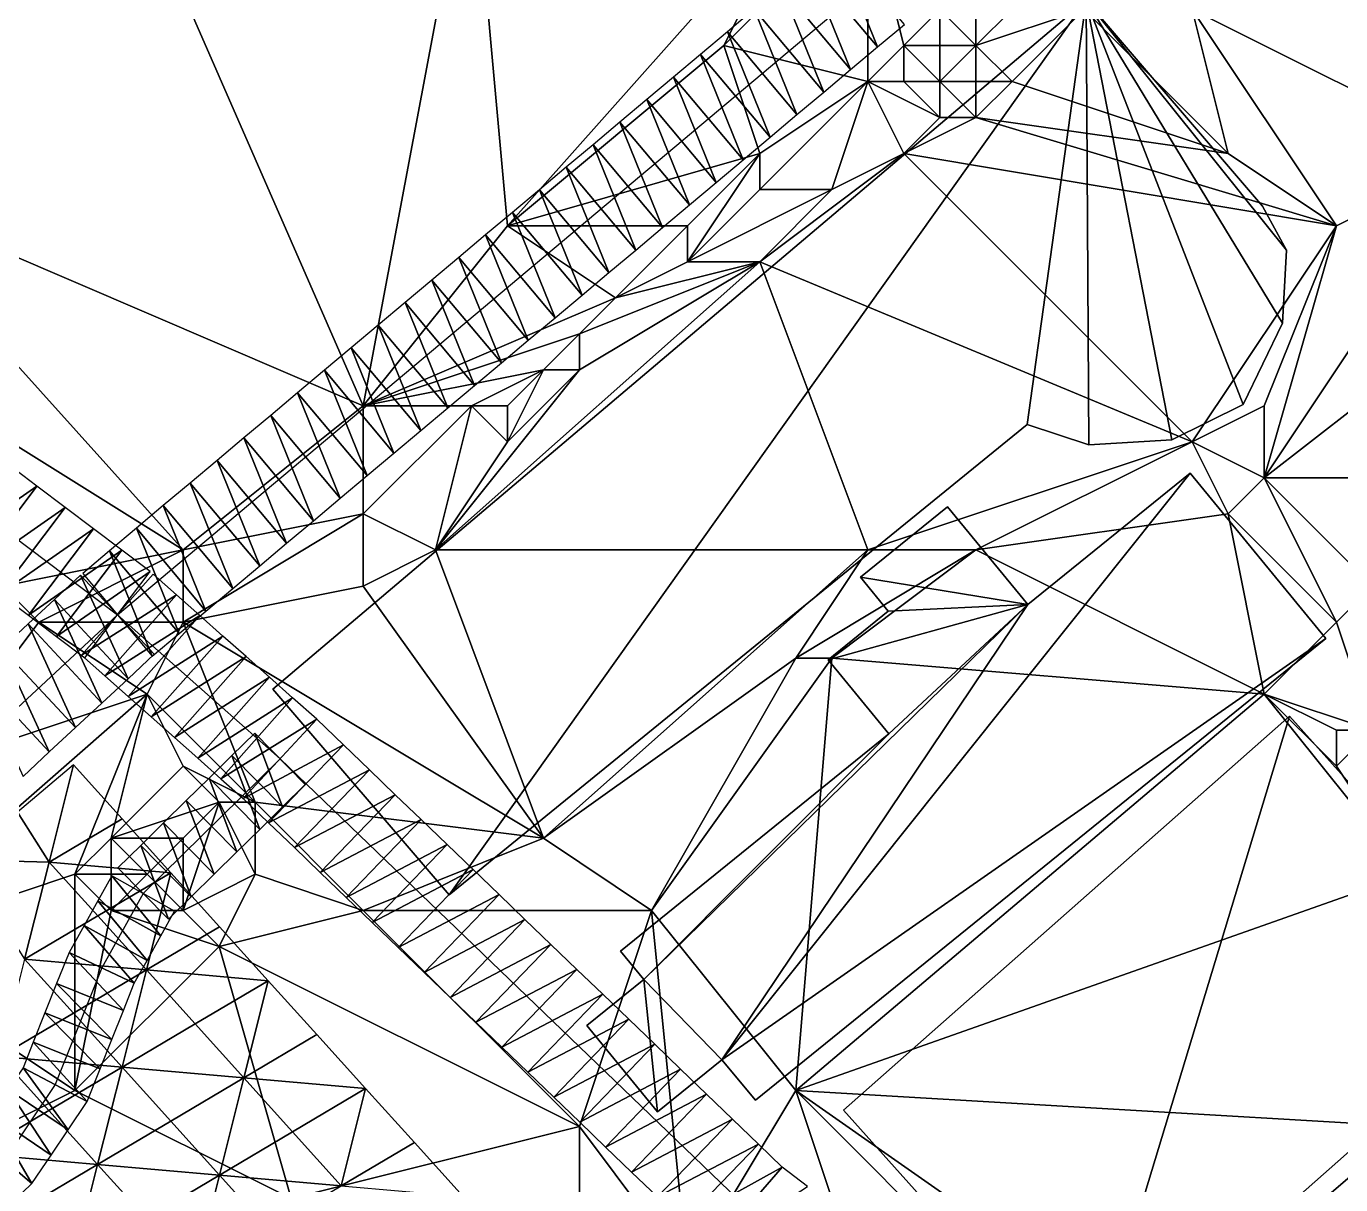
# Model space of a CAD drawing. Header units: metres. Extents: x -1103 to 901, y -902 to 905.
# Drawn here: x -632.7 to -559.8, y 128.8 to 193.1 of the extents above; entities that cross this region are included whole.
import ezdxf

# ---------------------------------------------------------------- set-up
doc = ezdxf.new("R2010")
doc.units = ezdxf.units.M
for name, color, linetype in [('OSM_BUILDING_FOOTPRINTS', 7, 'CONTINUOUS'), ('OSM_BUILDING_ROOFS', 1, 'CONTINUOUS'), ('OSM_BUILDING_WALLS', 8, 'CONTINUOUS'), ('OSM_PARKING', 8, 'CONTINUOUS'), ('OSM_ROAD_AXES', 2, 'CONTINUOUS'), ('OSM_ROAD_SURFACE', 9, 'CONTINUOUS'), ('OSM_TERRAIN', 3, 'CONTINUOUS')]:
    doc.layers.add(name, color=color, linetype=linetype)

msp = doc.modelspace()

# ---------------------------------------------------------------- linework, layer by layer
at = {"layer": 'OSM_BUILDING_FOOTPRINTS'}
for points in [[(-619.021, 156.271, 13.779), (-573.889, 194.491, 13.779), (-564.095, 183.079, 13.779), (-562.769, 180.646, 13.779), (-562.99, 176.598, 13.779), (-565.178, 172.075, 13.779), (-569.136, 170.117, 13.779), (-573.734, 169.83, 13.779), (-577.15, 170.969, 13.779), (-609.238, 144.858, 13.779), (-619.021, 156.271, 13.779)], [(-599.721, 141.74, 14.209), (-584.832, 153.794, 14.209), (-588.203, 157.908, 14.209), (-584.865, 160.607, 14.209), (-586.413, 162.487, 14.209), (-581.582, 166.401, 14.209), (-577.127, 160.972, 14.209), (-568.119, 168.271, 14.209), (-560.58, 159.092, 14.209), (-592.238, 133.457, 14.209), (-594.095, 135.713, 14.209), (-597.665, 132.826, 14.209), (-601.589, 137.604, 14.209), (-598.428, 140.158, 14.209), (-599.721, 141.74, 14.209)], [(-587.352, 132.904, 14.427), (-562.592, 154.779, 14.427), (-549.051, 139.661, 14.427), (-573.811, 117.786, 14.427), (-587.352, 132.904, 14.427)]]:
    msp.add_polyline3d(points, close=True, dxfattribs=at)
at = {"layer": 'OSM_BUILDING_ROOFS'}
for points in [[(-573.889, 194.491, 23.779), (-619.021, 156.271, 23.779), (-609.238, 144.858, 23.779)], [(-573.889, 194.491, 23.779), (-609.238, 144.858, 23.779), (-577.15, 170.969, 23.779)], [(-573.889, 194.491, 23.779), (-577.15, 170.969, 23.779), (-573.734, 169.83, 23.779)], [(-573.889, 194.491, 23.779), (-573.734, 169.83, 23.779), (-569.136, 170.117, 23.779)], [(-573.889, 194.491, 23.779), (-569.136, 170.117, 23.779), (-565.178, 172.075, 23.779)], [(-573.889, 194.491, 23.779), (-565.178, 172.075, 23.779), (-562.99, 176.598, 23.779)], [(-573.889, 194.491, 23.779), (-562.99, 176.598, 23.779), (-562.769, 180.646, 23.779)], [(-573.889, 194.491, 23.779), (-562.769, 180.646, 23.779), (-564.095, 183.079, 23.779)], [(-594.095, 135.713, 57.809), (-560.58, 159.092, 57.809), (-568.119, 168.271, 57.809)], [(-594.095, 135.713, 57.809), (-568.119, 168.271, 57.809), (-577.127, 160.972, 57.809)], [(-577.127, 160.972, 57.809), (-581.582, 166.401, 57.809), (-586.413, 162.487, 57.809)], [(-577.127, 160.972, 57.809), (-586.413, 162.487, 57.809), (-584.865, 160.607, 57.809)], [(-577.127, 160.972, 57.809), (-584.832, 153.794, 57.809), (-598.428, 140.158, 57.809)], [(-577.127, 160.972, 57.809), (-598.428, 140.158, 57.809), (-594.095, 135.713, 57.809)], [(-577.127, 160.972, 57.809), (-584.865, 160.607, 57.809), (-588.203, 157.908, 57.809)], [(-577.127, 160.972, 57.809), (-588.203, 157.908, 57.809), (-584.832, 153.794, 57.809)], [(-594.095, 135.713, 57.809), (-592.238, 133.457, 57.809), (-560.58, 159.092, 57.809)], [(-562.592, 154.779, 26.027), (-587.352, 132.904, 26.027), (-573.811, 117.786, 26.027)], [(-562.592, 154.779, 26.027), (-573.811, 117.786, 26.027), (-549.051, 139.661, 26.027)], [(-584.832, 153.794, 57.809), (-599.721, 141.74, 57.809), (-598.428, 140.158, 57.809)], [(-598.428, 140.158, 57.809), (-601.589, 137.604, 57.809), (-597.665, 132.826, 57.809)], [(-598.428, 140.158, 57.809), (-597.665, 132.826, 57.809), (-594.095, 135.713, 57.809)]]:
    msp.add_3dface(points, dxfattribs=at)
at = {"layer": 'OSM_BUILDING_WALLS'}
for points in [[(-573.889, 194.491, 13.779), (-619.021, 156.271, 13.779), (-619.021, 156.271, 23.779)], [(-573.889, 194.491, 13.779), (-619.021, 156.271, 23.779), (-573.889, 194.491, 23.779)], [(-564.095, 183.079, 13.779), (-573.889, 194.491, 13.779), (-573.889, 194.491, 23.779)], [(-564.095, 183.079, 13.779), (-573.889, 194.491, 23.779), (-564.095, 183.079, 23.779)], [(-562.769, 180.646, 13.779), (-564.095, 183.079, 13.779), (-564.095, 183.079, 23.779)], [(-562.769, 180.646, 13.779), (-564.095, 183.079, 23.779), (-562.769, 180.646, 23.779)], [(-562.99, 176.598, 13.779), (-562.769, 180.646, 13.779), (-562.769, 180.646, 23.779)], [(-562.99, 176.598, 13.779), (-562.769, 180.646, 23.779), (-562.99, 176.598, 23.779)], [(-565.178, 172.075, 13.779), (-562.99, 176.598, 13.779), (-562.99, 176.598, 23.779)], [(-565.178, 172.075, 13.779), (-562.99, 176.598, 23.779), (-565.178, 172.075, 23.779)], [(-569.136, 170.117, 13.779), (-565.178, 172.075, 13.779), (-565.178, 172.075, 23.779)], [(-569.136, 170.117, 13.779), (-565.178, 172.075, 23.779), (-569.136, 170.117, 23.779)], [(-609.238, 144.858, 13.779), (-577.15, 170.969, 13.779), (-577.15, 170.969, 23.779)], [(-609.238, 144.858, 13.779), (-577.15, 170.969, 23.779), (-609.238, 144.858, 23.779)], [(-577.15, 170.969, 13.779), (-573.734, 169.83, 13.779), (-573.734, 169.83, 23.779)], [(-577.15, 170.969, 13.779), (-573.734, 169.83, 23.779), (-577.15, 170.969, 23.779)], [(-573.734, 169.83, 13.779), (-569.136, 170.117, 13.779), (-569.136, 170.117, 23.779)], [(-573.734, 169.83, 13.779), (-569.136, 170.117, 23.779), (-573.734, 169.83, 23.779)], [(-568.119, 168.271, 14.209), (-577.127, 160.972, 14.209), (-577.127, 160.972, 57.809)], [(-568.119, 168.271, 14.209), (-577.127, 160.972, 57.809), (-568.119, 168.271, 57.809)], [(-560.58, 159.092, 14.209), (-568.119, 168.271, 14.209), (-568.119, 168.271, 57.809)], [(-560.58, 159.092, 14.209), (-568.119, 168.271, 57.809), (-560.58, 159.092, 57.809)], [(-581.582, 166.401, 14.209), (-586.413, 162.487, 14.209), (-586.413, 162.487, 57.809)], [(-581.582, 166.401, 14.209), (-586.413, 162.487, 57.809), (-581.582, 166.401, 57.809)], [(-577.127, 160.972, 14.209), (-581.582, 166.401, 14.209), (-581.582, 166.401, 57.809)], [(-577.127, 160.972, 14.209), (-581.582, 166.401, 57.809), (-577.127, 160.972, 57.809)], [(-586.413, 162.487, 14.209), (-584.865, 160.607, 14.209), (-584.865, 160.607, 57.809)], [(-586.413, 162.487, 14.209), (-584.865, 160.607, 57.809), (-586.413, 162.487, 57.809)], [(-584.865, 160.607, 14.209), (-588.203, 157.908, 14.209), (-588.203, 157.908, 57.809)], [(-584.865, 160.607, 14.209), (-588.203, 157.908, 57.809), (-584.865, 160.607, 57.809)], [(-592.238, 133.457, 14.209), (-560.58, 159.092, 14.209), (-560.58, 159.092, 57.809)], [(-592.238, 133.457, 14.209), (-560.58, 159.092, 57.809), (-592.238, 133.457, 57.809)], [(-588.203, 157.908, 14.209), (-584.832, 153.794, 14.209), (-584.832, 153.794, 57.809)], [(-588.203, 157.908, 14.209), (-584.832, 153.794, 57.809), (-588.203, 157.908, 57.809)], [(-619.021, 156.271, 13.779), (-609.238, 144.858, 13.779), (-609.238, 144.858, 23.779)], [(-619.021, 156.271, 13.779), (-609.238, 144.858, 23.779), (-619.021, 156.271, 23.779)], [(-562.592, 154.779, 14.427), (-587.352, 132.904, 14.427), (-587.352, 132.904, 26.027)], [(-562.592, 154.779, 14.427), (-587.352, 132.904, 26.027), (-562.592, 154.779, 26.027)], [(-549.051, 139.661, 14.427), (-562.592, 154.779, 14.427), (-562.592, 154.779, 26.027)], [(-549.051, 139.661, 14.427), (-562.592, 154.779, 26.027), (-549.051, 139.661, 26.027)], [(-584.832, 153.794, 14.209), (-599.721, 141.74, 14.209), (-599.721, 141.74, 57.809)], [(-584.832, 153.794, 14.209), (-599.721, 141.74, 57.809), (-584.832, 153.794, 57.809)], [(-599.721, 141.74, 14.209), (-598.428, 140.158, 14.209), (-598.428, 140.158, 57.809)], [(-599.721, 141.74, 14.209), (-598.428, 140.158, 57.809), (-599.721, 141.74, 57.809)], [(-598.428, 140.158, 14.209), (-601.589, 137.604, 14.209), (-601.589, 137.604, 57.809)], [(-598.428, 140.158, 14.209), (-601.589, 137.604, 57.809), (-598.428, 140.158, 57.809)], [(-573.811, 117.786, 14.427), (-549.051, 139.661, 14.427), (-549.051, 139.661, 26.027)], [(-573.811, 117.786, 14.427), (-549.051, 139.661, 26.027), (-573.811, 117.786, 26.027)], [(-601.589, 137.604, 14.209), (-597.665, 132.826, 14.209), (-597.665, 132.826, 57.809)], [(-601.589, 137.604, 14.209), (-597.665, 132.826, 57.809), (-601.589, 137.604, 57.809)], [(-597.665, 132.826, 14.209), (-594.095, 135.713, 14.209), (-594.095, 135.713, 57.809)], [(-597.665, 132.826, 14.209), (-594.095, 135.713, 57.809), (-597.665, 132.826, 57.809)], [(-594.095, 135.713, 14.209), (-592.238, 133.457, 14.209), (-592.238, 133.457, 57.809)], [(-594.095, 135.713, 14.209), (-592.238, 133.457, 57.809), (-594.095, 135.713, 57.809)], [(-587.352, 132.904, 14.427), (-573.811, 117.786, 14.427), (-573.811, 117.786, 26.027)], [(-587.352, 132.904, 14.427), (-573.811, 117.786, 26.027), (-587.352, 132.904, 26.027)]]:
    msp.add_3dface(points, dxfattribs=at)
at = {"layer": 'OSM_PARKING'}
for points in [[(-631.44, 146.683, 17.518), (-630.086, 152.08, 16.934), (-633.187, 149.446, 17.278)], [(-631.44, 146.683, 17.518), (-627.383, 149.084, 17.009), (-630.086, 152.08, 16.934)], [(-631.44, 146.683, 17.518), (-633.187, 149.446, 17.278), (-636.288, 146.812, 17.623)], [(-631.44, 146.683, 17.518), (-624.681, 146.089, 17.205), (-627.383, 149.084, 17.009)], [(-632.794, 141.286, 18.08), (-631.44, 146.683, 17.518), (-636.288, 146.812, 17.623)], [(-632.794, 141.286, 18.08), (-628.737, 143.688, 17.767), (-631.44, 146.683, 17.518)], [(-628.737, 143.688, 17.767), (-624.681, 146.089, 17.205), (-631.44, 146.683, 17.518)], [(-628.737, 143.688, 17.767), (-626.035, 140.692, 17.854), (-624.681, 146.089, 17.205)], [(-626.035, 140.692, 17.854), (-621.978, 143.093, 17.282), (-624.681, 146.089, 17.205)], [(-632.794, 141.286, 18.08), (-626.035, 140.692, 17.854), (-628.737, 143.688, 17.767)], [(-626.035, 140.692, 17.854), (-619.275, 140.098, 17.447), (-621.978, 143.093, 17.282)], [(-634.148, 135.889, 18.654), (-630.091, 138.291, 18.298), (-632.794, 141.286, 18.08)], [(-630.091, 138.291, 18.298), (-626.035, 140.692, 17.854), (-632.794, 141.286, 18.08)], [(-627.389, 135.295, 18.432), (-626.035, 140.692, 17.854), (-630.091, 138.291, 18.298)], [(-627.389, 135.295, 18.432), (-623.332, 137.696, 17.96), (-626.035, 140.692, 17.854)], [(-623.332, 137.696, 17.96), (-619.275, 140.098, 17.447), (-626.035, 140.692, 17.854)], [(-623.332, 137.696, 17.96), (-620.63, 134.701, 18.127), (-619.275, 140.098, 17.447)], [(-620.63, 134.701, 18.127), (-616.573, 137.102, 17.579), (-619.275, 140.098, 17.447)], [(-634.148, 135.889, 18.654), (-627.389, 135.295, 18.432), (-630.091, 138.291, 18.298)], [(-627.389, 135.295, 18.432), (-620.63, 134.701, 18.127), (-623.332, 137.696, 17.96)], [(-620.63, 134.701, 18.127), (-613.87, 134.106, 17.71), (-616.573, 137.102, 17.579)], [(-635.502, 130.493, 19.326), (-631.445, 132.894, 18.889), (-634.148, 135.889, 18.654)], [(-631.445, 132.894, 18.889), (-627.389, 135.295, 18.432), (-634.148, 135.889, 18.654)], [(-631.445, 132.894, 18.889), (-628.743, 129.898, 19.043), (-627.389, 135.295, 18.432)], [(-628.743, 129.898, 19.043), (-624.686, 132.299, 18.599), (-627.389, 135.295, 18.432)], [(-627.389, 135.295, 18.432), (-624.686, 132.299, 18.599), (-620.63, 134.701, 18.127)], [(-624.686, 132.299, 18.599), (-621.984, 129.304, 18.76), (-620.63, 134.701, 18.127)], [(-621.984, 129.304, 18.76), (-617.927, 131.705, 18.273), (-620.63, 134.701, 18.127)], [(-617.927, 131.705, 18.273), (-613.87, 134.106, 17.71), (-620.63, 134.701, 18.127)], [(-617.927, 131.705, 18.273), (-615.224, 128.709, 18.404), (-613.87, 134.106, 17.71)], [(-615.224, 128.709, 18.404), (-611.168, 131.111, 17.842), (-613.87, 134.106, 17.71)], [(-635.502, 130.493, 19.326), (-628.743, 129.898, 19.043), (-631.445, 132.894, 18.889)], [(-628.743, 129.898, 19.043), (-621.984, 129.304, 18.76), (-624.686, 132.299, 18.599)], [(-621.984, 129.304, 18.76), (-615.224, 128.709, 18.404), (-617.927, 131.705, 18.273)], [(-615.224, 128.709, 18.404), (-608.465, 128.115, 18.095), (-611.168, 131.111, 17.842)], [(-632.799, 127.497, 19.458), (-628.743, 129.898, 19.043), (-635.502, 130.493, 19.326)], [(-630.097, 124.501, 19.477), (-628.743, 129.898, 19.043), (-632.799, 127.497, 19.458)], [(-630.097, 124.501, 19.477), (-626.04, 126.903, 19.148), (-628.743, 129.898, 19.043)], [(-626.04, 126.903, 19.148), (-621.984, 129.304, 18.76), (-628.743, 129.898, 19.043)], [(-623.338, 123.907, 19.167), (-621.984, 129.304, 18.76), (-626.04, 126.903, 19.148)], [(-623.338, 123.907, 19.167), (-619.281, 126.308, 18.838), (-621.984, 129.304, 18.76)], [(-619.281, 126.308, 18.838), (-615.224, 128.709, 18.404), (-621.984, 129.304, 18.76)]]:
    msp.add_3dface(points, dxfattribs=at)
at = {"layer": 'OSM_ROAD_AXES'}
for points in [[(-627.643, 160.407, 16.433), (-573.978, 205.484, 12.619), (-561.354, 216.09, 12.293), (-539.667, 234.315, 10.884)], [(-695.094, 211.322, 18.478), (-627.643, 160.407, 16.433)], [(-793.16, 9.781, 16.642), (-790.186, 11.396, 16.733), (-762.851, 35.981, 17.581), (-733.68, 60.189, 17.753), (-710.678, 83.181, 17.71), (-627.643, 160.407, 16.433)], [(-627.643, 160.407, 16.433), (-618.623, 152.411, 16.249), (-592.713, 127.485, 17.099), (-568.428, 108.563, 15.081)], [(-618.623, 152.411, 16.249), (-626.217, 144.935, 17.464)], [(-626.217, 144.935, 17.464), (-628.516, 140.81, 17.944), (-631.103, 134.33, 18.625), (-633.921, 130.138, 19.191), (-661.721, 103.63, 18.84)]]:
    msp.add_polyline3d(points, dxfattribs=at)
at = {"layer": 'OSM_ROAD_SURFACE'}
for points in [[(-585.464, 191.918, 13.206), (-587.833, 197.764, 13.017), (-589.324, 196.512, 13.128)], [(-585.464, 191.918, 13.206), (-583.974, 193.17, 13.105), (-587.833, 197.764, 13.017)], [(-586.955, 190.665, 13.314), (-589.324, 196.512, 13.128), (-590.814, 195.26, 13.227)], [(-586.955, 190.665, 13.314), (-585.464, 191.918, 13.206), (-589.324, 196.512, 13.128)], [(-588.446, 189.413, 13.401), (-590.814, 195.26, 13.227), (-592.305, 194.008, 13.301)], [(-588.446, 189.413, 13.401), (-586.955, 190.665, 13.314), (-590.814, 195.26, 13.227)], [(-589.937, 188.161, 13.478), (-592.305, 194.008, 13.301), (-593.796, 192.756, 13.381)], [(-589.937, 188.161, 13.478), (-588.446, 189.413, 13.401), (-592.305, 194.008, 13.301)], [(-591.427, 186.909, 13.556), (-593.796, 192.756, 13.381), (-595.286, 191.503, 13.487)], [(-591.427, 186.909, 13.556), (-589.937, 188.161, 13.478), (-593.796, 192.756, 13.381)], [(-592.918, 185.657, 13.651), (-595.286, 191.503, 13.487), (-596.777, 190.251, 13.592)], [(-592.918, 185.657, 13.651), (-591.427, 186.909, 13.556), (-595.286, 191.503, 13.487)], [(-594.409, 184.405, 13.784), (-596.777, 190.251, 13.592), (-598.268, 188.999, 13.697)], [(-594.409, 184.405, 13.784), (-592.918, 185.657, 13.651), (-596.777, 190.251, 13.592)], [(-595.899, 183.153, 13.917), (-598.268, 188.999, 13.697), (-599.759, 187.747, 13.802)], [(-595.899, 183.153, 13.917), (-594.409, 184.405, 13.784), (-598.268, 188.999, 13.697)], [(-597.39, 181.901, 14.049), (-599.759, 187.747, 13.802), (-601.249, 186.495, 13.908)], [(-597.39, 181.901, 14.049), (-595.899, 183.153, 13.917), (-599.759, 187.747, 13.802)], [(-598.881, 180.648, 14.161), (-601.249, 186.495, 13.908), (-602.74, 185.243, 14.013)], [(-598.881, 180.648, 14.161), (-597.39, 181.901, 14.049), (-601.249, 186.495, 13.908)], [(-600.372, 179.396, 14.273), (-602.74, 185.243, 14.013), (-604.231, 183.991, 14.118)], [(-600.372, 179.396, 14.273), (-598.881, 180.648, 14.161), (-602.74, 185.243, 14.013)], [(-601.862, 178.144, 14.389), (-604.231, 183.991, 14.118), (-605.721, 182.738, 14.257)], [(-601.862, 178.144, 14.389), (-600.372, 179.396, 14.273), (-604.231, 183.991, 14.118)], [(-603.353, 176.892, 14.509), (-605.721, 182.738, 14.257), (-607.212, 181.486, 14.359)], [(-603.353, 176.892, 14.509), (-601.862, 178.144, 14.389), (-605.721, 182.738, 14.257)], [(-604.844, 175.64, 14.618), (-607.212, 181.486, 14.359), (-608.703, 180.234, 14.45)], [(-604.844, 175.64, 14.618), (-603.353, 176.892, 14.509), (-607.212, 181.486, 14.359)], [(-606.334, 174.388, 14.717), (-608.703, 180.234, 14.45), (-610.193, 178.982, 14.541)], [(-606.334, 174.388, 14.717), (-604.844, 175.64, 14.618), (-608.703, 180.234, 14.45)], [(-607.825, 173.136, 14.81), (-610.193, 178.982, 14.541), (-611.684, 177.73, 14.633)], [(-607.825, 173.136, 14.81), (-606.334, 174.388, 14.717), (-610.193, 178.982, 14.541)], [(-609.316, 171.883, 14.776), (-611.684, 177.73, 14.633), (-613.175, 176.478, 14.725)], [(-609.316, 171.883, 14.776), (-607.825, 173.136, 14.81), (-611.684, 177.73, 14.633)], [(-610.807, 170.631, 14.93), (-613.175, 176.478, 14.725), (-614.666, 175.226, 14.919)], [(-610.807, 170.631, 14.93), (-609.316, 171.883, 14.776), (-613.175, 176.478, 14.725)], [(-612.297, 169.379, 15.084), (-614.666, 175.226, 14.919), (-616.156, 173.973, 15.019)], [(-612.297, 169.379, 15.084), (-610.807, 170.631, 14.93), (-614.666, 175.226, 14.919)], [(-613.788, 168.127, 15.237), (-616.156, 173.973, 15.019), (-617.647, 172.721, 15.107)], [(-613.788, 168.127, 15.237), (-612.297, 169.379, 15.084), (-616.156, 173.973, 15.019)], [(-615.279, 166.875, 15.375), (-617.647, 172.721, 15.107), (-619.138, 171.469, 15.247)], [(-615.279, 166.875, 15.375), (-613.788, 168.127, 15.237), (-617.647, 172.721, 15.107)], [(-616.769, 165.623, 15.511), (-619.138, 171.469, 15.247), (-620.628, 170.217, 15.386)], [(-616.769, 165.623, 15.511), (-615.279, 166.875, 15.375), (-619.138, 171.469, 15.247)], [(-618.26, 164.371, 15.694), (-620.628, 170.217, 15.386), (-622.119, 168.965, 15.526)], [(-618.26, 164.371, 15.694), (-616.769, 165.623, 15.511), (-620.628, 170.217, 15.386)], [(-637.294, 163.933, 15.964), (-632.11, 167.538, 15.817), (-633.679, 168.722, 15.747)], [(-619.751, 163.118, 15.887), (-622.119, 168.965, 15.526), (-623.61, 167.713, 15.666)], [(-619.751, 163.118, 15.887), (-618.26, 164.371, 15.694), (-622.119, 168.965, 15.526)], [(-637.294, 163.933, 15.964), (-635.725, 162.749, 16.066), (-632.11, 167.538, 15.817)], [(-635.725, 162.749, 16.066), (-630.542, 166.354, 15.888), (-632.11, 167.538, 15.817)], [(-621.241, 161.866, 16.081), (-623.61, 167.713, 15.666), (-625.101, 166.461, 15.806)], [(-621.241, 161.866, 16.081), (-619.751, 163.118, 15.887), (-623.61, 167.713, 15.666)], [(-635.725, 162.749, 16.066), (-634.156, 161.565, 16.158), (-630.542, 166.354, 15.888)], [(-634.156, 161.565, 16.158), (-628.973, 165.17, 15.959), (-630.542, 166.354, 15.888)], [(-622.732, 160.614, 16.286), (-625.101, 166.461, 15.806), (-626.591, 165.208, 15.971)], [(-622.732, 160.614, 16.286), (-621.241, 161.866, 16.081), (-625.101, 166.461, 15.806)], [(-634.156, 161.565, 16.158), (-632.588, 160.381, 16.531), (-628.973, 165.17, 15.959)], [(-632.588, 160.381, 16.531), (-627.404, 163.985, 16.029), (-628.973, 165.17, 15.959)], [(-624.223, 159.362, 16.399), (-626.591, 165.208, 15.971), (-628.082, 163.956, 16.027)], [(-624.223, 159.362, 16.399), (-622.732, 160.614, 16.286), (-626.591, 165.208, 15.971)], [(-632.588, 160.381, 16.531), (-631.019, 159.197, 16.624), (-627.404, 163.985, 16.029)], [(-631.019, 159.197, 16.624), (-625.836, 162.801, 16.214), (-627.404, 163.985, 16.029)], [(-625.714, 158.11, 16.423), (-628.082, 163.956, 16.027), (-629.573, 162.704, 16.117)], [(-625.714, 158.11, 16.423), (-624.223, 159.362, 16.399), (-628.082, 163.956, 16.027)], [(-631.019, 159.197, 16.624), (-629.451, 158.013, 16.562), (-625.836, 162.801, 16.214)], [(-627.057, 156.855, 16.444), (-629.686, 162.604, 16.136), (-631.143, 161.249, 16.397)], [(-627.057, 156.855, 16.444), (-625.6, 158.21, 16.421), (-629.686, 162.604, 16.136)], [(-629.633, 158.162, 16.569), (-624.365, 161.51, 16.28), (-625.653, 162.652, 16.221)], [(-628.514, 155.501, 16.619), (-631.143, 161.249, 16.397), (-632.6, 159.894, 16.62)], [(-628.514, 155.501, 16.619), (-627.057, 156.855, 16.444), (-631.143, 161.249, 16.397)], [(-629.633, 158.162, 16.569), (-628.345, 157.02, 16.527), (-624.365, 161.51, 16.28)], [(-628.345, 157.02, 16.527), (-623.076, 160.368, 16.329), (-624.365, 161.51, 16.28)], [(-629.97, 154.146, 16.794), (-632.6, 159.894, 16.62), (-634.056, 158.539, 16.727)], [(-629.97, 154.146, 16.794), (-628.514, 155.501, 16.619), (-632.6, 159.894, 16.62)], [(-628.345, 157.02, 16.527), (-627.056, 155.878, 16.485), (-623.076, 160.368, 16.329)], [(-627.056, 155.878, 16.485), (-621.787, 159.225, 16.347), (-623.076, 160.368, 16.329)], [(-627.056, 155.878, 16.485), (-625.767, 154.735, 16.456), (-621.787, 159.225, 16.347)], [(-625.767, 154.735, 16.456), (-620.499, 158.083, 16.342), (-621.787, 159.225, 16.347)], [(-631.427, 152.791, 16.962), (-634.056, 158.539, 16.727), (-635.513, 157.184, 16.834)], [(-631.427, 152.791, 16.962), (-629.97, 154.146, 16.794), (-634.056, 158.539, 16.727)], [(-625.767, 154.735, 16.456), (-624.479, 153.593, 16.42), (-620.499, 158.083, 16.342)], [(-624.479, 153.593, 16.42), (-619.21, 156.941, 16.33), (-620.499, 158.083, 16.342)], [(-632.884, 151.436, 17.13), (-631.427, 152.791, 16.962), (-635.513, 157.184, 16.834)], [(-624.479, 153.593, 16.42), (-623.19, 152.451, 16.392), (-619.21, 156.941, 16.33)], [(-623.19, 152.451, 16.392), (-617.922, 155.799, 16.309), (-619.21, 156.941, 16.33)], [(-623.19, 152.451, 16.392), (-621.902, 151.309, 16.364), (-617.922, 155.799, 16.309)], [(-621.902, 151.309, 16.364), (-616.584, 154.612, 16.288), (-617.922, 155.799, 16.309)], [(-621.902, 151.309, 16.364), (-620.662, 150.211, 16.374), (-616.584, 154.612, 16.288)], [(-620.662, 150.211, 16.374), (-615.104, 153.189, 16.263), (-616.584, 154.612, 16.288)], [(-620.026, 153.837, 16.322), (-621.292, 152.591, 16.329), (-618.486, 149.74, 16.284)], [(-620.662, 150.211, 16.374), (-619.264, 148.865, 16.355), (-615.104, 153.189, 16.263)], [(-620.026, 153.837, 16.322), (-618.486, 149.74, 16.284), (-617.22, 150.986, 16.275)], [(-619.264, 148.865, 16.355), (-613.664, 151.804, 16.239), (-615.104, 153.189, 16.263)], [(-621.292, 152.591, 16.329), (-622.558, 151.345, 16.408), (-619.751, 148.494, 16.482)], [(-621.292, 152.591, 16.329), (-619.751, 148.494, 16.482), (-618.486, 149.74, 16.284)], [(-619.264, 148.865, 16.355), (-617.824, 147.48, 16.338), (-613.664, 151.804, 16.239)], [(-617.824, 147.48, 16.338), (-612.225, 150.419, 16.216), (-613.664, 151.804, 16.239)], [(-622.558, 151.345, 16.408), (-623.823, 150.099, 16.754), (-621.017, 147.248, 16.851)], [(-622.558, 151.345, 16.408), (-621.017, 147.248, 16.851), (-619.751, 148.494, 16.482)], [(-617.824, 147.48, 16.338), (-616.385, 146.095, 16.321), (-612.225, 150.419, 16.216)], [(-616.385, 146.095, 16.321), (-610.785, 149.034, 16.192), (-612.225, 150.419, 16.216)], [(-623.823, 150.099, 16.754), (-625.089, 148.853, 16.928), (-622.283, 146.002, 16.934)], [(-623.823, 150.099, 16.754), (-622.283, 146.002, 16.934), (-621.017, 147.248, 16.851)], [(-625.089, 148.853, 16.928), (-626.354, 147.607, 17.113), (-623.548, 144.756, 17.017)], [(-625.089, 148.853, 16.928), (-623.548, 144.756, 17.017), (-622.283, 146.002, 16.934)], [(-616.385, 146.095, 16.321), (-614.945, 144.71, 16.305), (-610.785, 149.034, 16.192)], [(-614.945, 144.71, 16.305), (-609.346, 147.649, 16.181), (-610.785, 149.034, 16.192)], [(-626.354, 147.607, 17.113), (-627.62, 146.361, 17.184), (-624.814, 143.51, 17.349)], [(-626.354, 147.607, 17.113), (-624.814, 143.51, 17.349), (-623.548, 144.756, 17.017)], [(-614.945, 144.71, 16.305), (-613.506, 143.325, 16.326), (-609.346, 147.649, 16.181)], [(-613.506, 143.325, 16.326), (-607.907, 146.265, 16.193), (-609.346, 147.649, 16.181)], [(-627.964, 145.909, 17.122), (-628.73, 144.534, 17.645), (-625.236, 142.587, 17.597)], [(-627.964, 145.909, 17.122), (-625.236, 142.587, 17.597), (-624.47, 143.962, 17.147)], [(-613.506, 143.325, 16.326), (-612.066, 141.941, 16.409), (-607.907, 146.265, 16.193)], [(-612.066, 141.941, 16.409), (-606.467, 144.88, 16.429), (-607.907, 146.265, 16.193)], [(-628.73, 144.534, 17.645), (-629.497, 143.159, 17.783), (-626.003, 141.212, 17.769)], [(-628.73, 144.534, 17.645), (-626.003, 141.212, 17.769), (-625.236, 142.587, 17.597)], [(-612.066, 141.941, 16.409), (-610.627, 140.556, 16.492), (-606.467, 144.88, 16.429)], [(-610.627, 140.556, 16.492), (-605.028, 143.495, 16.613), (-606.467, 144.88, 16.429)], [(-629.497, 143.159, 17.783), (-630.325, 141.664, 17.939), (-626.707, 139.957, 17.926)], [(-629.497, 143.159, 17.783), (-626.707, 139.957, 17.926), (-626.003, 141.212, 17.769)], [(-610.627, 140.556, 16.492), (-609.187, 139.171, 16.575), (-605.028, 143.495, 16.613)], [(-609.187, 139.171, 16.575), (-603.588, 142.11, 16.703), (-605.028, 143.495, 16.613)], [(-630.325, 141.664, 17.939), (-631.02, 139.932, 18.124), (-627.305, 138.449, 18.096)], [(-630.325, 141.664, 17.939), (-627.305, 138.449, 18.096), (-626.707, 139.957, 17.926)], [(-609.187, 139.171, 16.575), (-607.748, 137.786, 16.663), (-603.588, 142.11, 16.703)], [(-607.748, 137.786, 16.663), (-602.149, 140.725, 16.793), (-603.588, 142.11, 16.703)], [(-607.748, 137.786, 16.663), (-606.308, 136.401, 16.753), (-602.149, 140.725, 16.793)], [(-606.308, 136.401, 16.753), (-600.709, 139.34, 16.884), (-602.149, 140.725, 16.793)], [(-631.02, 139.932, 18.124), (-631.667, 138.312, 18.297), (-627.952, 136.829, 18.279)], [(-631.02, 139.932, 18.124), (-627.952, 136.829, 18.279), (-627.305, 138.449, 18.096)], [(-606.308, 136.401, 16.753), (-604.869, 135.017, 16.844), (-600.709, 139.34, 16.884)], [(-604.869, 135.017, 16.844), (-599.27, 137.956, 16.966), (-600.709, 139.34, 16.884)], [(-631.667, 138.312, 18.297), (-632.314, 136.691, 18.47), (-628.599, 135.209, 18.466)], [(-631.667, 138.312, 18.297), (-628.599, 135.209, 18.466), (-627.952, 136.829, 18.279)], [(-604.869, 135.017, 16.844), (-603.43, 133.632, 16.934), (-599.27, 137.956, 16.966)], [(-603.43, 133.632, 16.934), (-597.83, 136.571, 17.034), (-599.27, 137.956, 16.966)], [(-632.314, 136.691, 18.47), (-632.873, 135.26, 18.636), (-629.332, 133.399, 18.694)], [(-632.314, 136.691, 18.47), (-629.332, 133.399, 18.694), (-628.599, 135.209, 18.466)], [(-603.43, 133.632, 16.934), (-601.99, 132.247, 17.024), (-597.83, 136.571, 17.034)], [(-601.99, 132.247, 17.024), (-596.391, 135.186, 17.066), (-597.83, 136.571, 17.034)], [(-632.873, 135.26, 18.636), (-633.702, 134.049, 18.812), (-630.383, 131.817, 18.9)], [(-632.873, 135.26, 18.636), (-630.383, 131.817, 18.9), (-629.332, 133.399, 18.694)], [(-601.99, 132.247, 17.024), (-600.551, 130.862, 17.094), (-596.391, 135.186, 17.066)], [(-600.551, 130.862, 17.094), (-594.951, 133.801, 17.07), (-596.391, 135.186, 17.066)], [(-633.702, 134.049, 18.812), (-634.641, 132.652, 19.014), (-631.322, 130.42, 19.083)], [(-633.702, 134.049, 18.812), (-631.322, 130.42, 19.083), (-630.383, 131.817, 18.9)], [(-600.551, 130.862, 17.094), (-599.111, 129.477, 17.162), (-594.951, 133.801, 17.07)], [(-599.111, 129.477, 17.162), (-593.512, 132.416, 17.073), (-594.951, 133.801, 17.07)], [(-634.641, 132.652, 19.014), (-635.441, 131.439, 19.188), (-632.402, 128.838, 19.29)], [(-634.641, 132.652, 19.014), (-632.402, 128.838, 19.29), (-631.322, 130.42, 19.083)], [(-599.111, 129.477, 17.162), (-597.672, 128.092, 17.23), (-593.512, 132.416, 17.073)], [(-597.672, 128.092, 17.23), (-592.072, 131.032, 17.077), (-593.512, 132.416, 17.073)], [(-635.441, 131.439, 19.188), (-633.931, 127.366, 19.481), (-632.402, 128.838, 19.29)], [(-597.672, 128.092, 17.23), (-596.232, 126.708, 17.297), (-592.072, 131.032, 17.077)], [(-596.232, 126.708, 17.297), (-590.746, 129.75, 17.018), (-592.072, 131.032, 17.077)], [(-596.232, 126.708, 17.297), (-594.68, 125.219, 17.28), (-590.746, 129.75, 17.018)], [(-594.68, 125.219, 17.28), (-589.351, 128.669, 16.943), (-590.746, 129.75, 17.018)]]:
    msp.add_3dface(points, dxfattribs=at)
at = {"layer": 'OSM_TERRAIN'}
for points in [[(-614, 172, 15.102), (-628, 204, 13.219), (-642, 184, 14.091)], [(-642, 184, 14.091), (-628, 204, 13.219), (-642, 202, 13.999)], [(-614, 172, 15.102), (-608, 204, 12.044), (-628, 204, 13.219)], [(-606, 182, 14.285), (-608, 204, 12.044), (-614, 172, 15.102)], [(-606, 182, 14.285), (-590, 200, 12.325), (-608, 204, 12.044)], [(-606, 182, 14.285), (-594, 192, 13.452), (-590, 200, 12.325)], [(-586, 190, 13.261), (-586, 200, 12.798), (-594, 192, 13.452)], [(-594, 192, 13.452), (-586, 200, 12.798), (-590, 200, 12.325)], [(-586, 190, 13.261), (-584, 192, 13.108), (-586, 200, 12.798)], [(-584, 192, 13.108), (-582, 194, 12.975), (-586, 200, 12.798)], [(-568, 194, 14.078), (-552, 186, 16.542), (-552, 200, 14.317)], [(-584, 192, 13.108), (-582, 192, 13.646), (-582, 194, 12.975)], [(-582, 192, 13.646), (-580, 192, 14.798), (-582, 194, 12.975)], [(-580, 192, 14.798), (-580, 194, 13.378), (-582, 194, 12.975)], [(-578, 190, 16.048), (-574, 194, 16.048), (-580, 192, 14.798)], [(-580, 192, 14.798), (-578, 194, 14.594), (-580, 194, 13.378)], [(-580, 192, 14.798), (-574, 194, 16.048), (-578, 194, 14.594)], [(-578, 190, 16.048), (-566, 186, 15.946), (-574, 194, 16.048)], [(-566, 186, 15.946), (-568, 194, 14.078), (-574, 194, 16.048)], [(-566, 186, 15.946), (-560, 182, 16.176), (-568, 194, 14.078)], [(-568, 194, 14.078), (-560, 182, 16.176), (-552, 186, 16.542)], [(-606, 182, 14.285), (-592, 186, 13.547), (-594, 192, 13.452)], [(-592, 186, 13.547), (-586, 190, 13.261), (-594, 192, 13.452)], [(-586, 190, 13.261), (-584, 190, 13.934), (-584, 192, 13.108)], [(-584, 190, 13.934), (-582, 190, 14.989), (-584, 192, 13.108)], [(-582, 190, 14.989), (-582, 192, 13.646), (-584, 192, 13.108)], [(-582, 190, 14.989), (-580, 190, 15.758), (-580, 192, 14.798)], [(-582, 190, 14.989), (-580, 192, 14.798), (-582, 192, 13.646)], [(-580, 190, 15.758), (-578, 190, 16.048), (-580, 192, 14.798)], [(-592, 184, 13.939), (-588, 184, 15.497), (-586, 190, 13.261)], [(-592, 184, 13.939), (-586, 190, 13.261), (-592, 186, 13.547)], [(-588, 184, 15.497), (-584, 186, 16.021), (-586, 190, 13.261)], [(-584, 186, 16.021), (-582, 188, 15.896), (-586, 190, 13.261)], [(-582, 188, 15.896), (-584, 190, 13.934), (-586, 190, 13.261)], [(-582, 188, 15.896), (-582, 190, 14.989), (-584, 190, 13.934)], [(-582, 188, 15.896), (-580, 188, 16.048), (-582, 190, 14.989)], [(-580, 188, 16.048), (-580, 190, 15.758), (-582, 190, 14.989)], [(-580, 188, 16.048), (-578, 190, 16.048), (-580, 190, 15.758)], [(-580, 188, 16.048), (-566, 186, 15.946), (-578, 190, 16.048)], [(-584, 186, 16.021), (-560, 182, 16.176), (-580, 188, 16.048)], [(-584, 186, 16.021), (-580, 188, 16.048), (-582, 188, 15.896)], [(-580, 188, 16.048), (-560, 182, 16.176), (-566, 186, 15.946)], [(-596, 182, 13.947), (-592, 186, 13.547), (-606, 182, 14.285)], [(-596, 180, 14.511), (-592, 186, 13.547), (-596, 182, 13.947)], [(-596, 180, 14.511), (-592, 184, 13.939), (-592, 186, 13.547)], [(-592, 180, 15.78), (-568, 170, 16.159), (-584, 186, 16.021)], [(-592, 180, 15.78), (-584, 186, 16.021), (-588, 184, 15.497)], [(-568, 170, 16.159), (-560, 182, 16.176), (-584, 186, 16.021)], [(-564, 168, 17.178), (-552, 186, 16.542), (-560, 182, 16.176)], [(-564, 168, 17.178), (-546, 182, 17.345), (-552, 186, 16.542)], [(-640, 174, 15.386), (-624, 164, 15.999), (-642, 184, 14.091)], [(-624, 164, 15.999), (-614, 172, 15.102), (-642, 184, 14.091)], [(-592, 180, 15.78), (-588, 184, 15.497), (-596, 180, 14.511)], [(-596, 180, 14.511), (-588, 184, 15.497), (-592, 184, 13.939)], [(-614, 172, 15.102), (-600, 178, 14.279), (-606, 182, 14.285)], [(-606, 182, 14.285), (-600, 178, 14.279), (-596, 182, 13.947)], [(-600, 178, 14.279), (-596, 180, 14.511), (-596, 182, 13.947)], [(-568, 170, 16.159), (-564, 172, 16.271), (-560, 182, 16.176)], [(-564, 168, 17.178), (-550, 168, 18.544), (-546, 182, 17.345)], [(-564, 168, 17.178), (-560, 182, 16.176), (-564, 172, 16.271)], [(-610, 164, 16.034), (-592, 180, 15.78), (-602, 174, 15.187)], [(-610, 164, 16.034), (-586, 164, 16.048), (-592, 180, 15.78)], [(-602, 174, 15.187), (-592, 180, 15.78), (-602, 176, 14.413)], [(-602, 176, 14.413), (-592, 180, 15.78), (-600, 178, 14.279)], [(-600, 178, 14.279), (-592, 180, 15.78), (-596, 180, 14.511)], [(-586, 164, 16.048), (-568, 170, 16.159), (-592, 180, 15.78)], [(-602, 176, 14.413), (-600, 178, 14.279), (-614, 172, 15.102)], [(-604, 174, 14.57), (-602, 176, 14.413), (-614, 172, 15.102)], [(-604, 174, 14.57), (-602, 174, 15.187), (-602, 176, 14.413)], [(-634, 162, 16.043), (-624, 164, 15.999), (-640, 174, 15.386)], [(-608, 172, 14.617), (-604, 174, 14.57), (-614, 172, 15.102)], [(-606, 170, 15.425), (-610, 164, 16.034), (-602, 174, 15.187)], [(-608, 172, 14.617), (-606, 172, 14.747), (-604, 174, 14.57)], [(-606, 172, 14.747), (-606, 170, 15.425), (-604, 174, 14.57)], [(-606, 170, 15.425), (-602, 174, 15.187), (-604, 174, 14.57)], [(-624, 164, 15.999), (-614, 166, 15.261), (-614, 172, 15.102)], [(-610, 164, 16.034), (-608, 172, 14.617), (-614, 166, 15.261)], [(-614, 166, 15.261), (-608, 172, 14.617), (-614, 172, 15.102)], [(-610, 164, 16.034), (-606, 170, 15.425), (-608, 172, 14.617)], [(-606, 170, 15.425), (-606, 172, 14.747), (-608, 172, 14.617)], [(-564, 168, 17.178), (-564, 172, 16.271), (-568, 170, 16.159)], [(-586, 164, 16.048), (-580, 164, 16.77), (-568, 170, 16.159)], [(-566, 166, 16.87), (-568, 170, 16.159), (-580, 164, 16.77)], [(-566, 166, 16.87), (-564, 168, 17.178), (-568, 170, 16.159)], [(-560, 160, 17.151), (-564, 168, 17.178), (-566, 166, 16.87)], [(-560, 160, 17.151), (-558, 162, 18.119), (-564, 168, 17.178)], [(-558, 162, 18.119), (-550, 168, 18.544), (-564, 168, 17.178)], [(-624, 160, 16.35), (-614, 162, 15.897), (-614, 166, 15.261)], [(-624, 160, 16.35), (-614, 166, 15.261), (-624, 164, 15.999)], [(-614, 162, 15.897), (-610, 164, 16.034), (-614, 166, 15.261)], [(-580, 164, 16.77), (-564, 156, 16.884), (-566, 166, 16.87)], [(-564, 156, 16.884), (-560, 160, 17.151), (-566, 166, 16.87)], [(-632, 160, 16.609), (-624, 164, 15.999), (-634, 162, 16.043)], [(-632, 160, 16.609), (-624, 160, 16.35), (-624, 164, 15.999)], [(-604, 148, 16.06), (-610, 164, 16.034), (-614, 162, 15.897)], [(-604, 148, 16.06), (-586, 164, 16.048), (-610, 164, 16.034)], [(-604, 148, 16.06), (-590, 158, 16.319), (-586, 164, 16.048)], [(-588, 158, 16.691), (-580, 164, 16.77), (-590, 158, 16.319)], [(-590, 158, 16.319), (-580, 164, 16.77), (-586, 164, 16.048)], [(-588, 158, 16.691), (-564, 156, 16.884), (-580, 164, 16.77)], [(-638, 152, 17.498), (-632, 160, 16.609), (-634, 162, 16.043)], [(-624, 160, 16.35), (-604, 148, 16.06), (-614, 162, 15.897)], [(-558, 154, 18.092), (-558, 162, 18.119), (-560, 160, 17.151)], [(-638, 152, 17.498), (-626, 156, 16.345), (-632, 160, 16.609)], [(-626, 156, 16.345), (-624, 160, 16.35), (-632, 160, 16.609)], [(-626, 156, 16.345), (-620, 150, 16.251), (-624, 160, 16.35)], [(-620, 150, 16.251), (-604, 148, 16.06), (-624, 160, 16.35)], [(-558, 154, 18.092), (-560, 160, 17.151), (-564, 156, 16.884)], [(-598, 144, 16.811), (-590, 158, 16.319), (-604, 148, 16.06)], [(-598, 144, 16.811), (-590, 134, 16.895), (-588, 158, 16.691)], [(-588, 158, 16.691), (-590, 158, 16.319), (-598, 144, 16.811)], [(-590, 134, 16.895), (-564, 156, 16.884), (-588, 158, 16.691)], [(-642, 142, 18.162), (-630, 146, 17.463), (-626, 156, 16.345)], [(-642, 142, 18.162), (-626, 156, 16.345), (-638, 152, 17.498)], [(-630, 146, 17.463), (-628, 148, 17.045), (-626, 156, 16.345)], [(-628, 148, 17.045), (-624, 152, 16.424), (-626, 156, 16.345)], [(-624, 152, 16.424), (-620, 150, 16.251), (-626, 156, 16.345)], [(-590, 134, 16.895), (-556, 146, 17.071), (-564, 156, 16.884)], [(-556, 146, 17.071), (-560, 152, 17.22), (-564, 156, 16.884)], [(-560, 152, 17.22), (-560, 154, 17.735), (-564, 156, 16.884)], [(-564, 156, 16.884), (-560, 154, 17.735), (-558, 154, 18.092)], [(-556, 146, 17.071), (-558, 154, 18.092), (-560, 152, 17.22)], [(-560, 152, 17.22), (-558, 154, 18.092), (-560, 154, 17.735)], [(-628, 148, 17.045), (-622, 150, 16.706), (-624, 152, 16.424)], [(-622, 150, 16.706), (-620, 150, 16.251), (-624, 152, 16.424)], [(-624, 148, 16.789), (-622, 150, 16.706), (-628, 148, 17.045)], [(-624, 144, 17.01), (-622, 150, 16.706), (-624, 148, 16.789)], [(-624, 144, 17.01), (-620, 146, 16.83), (-622, 150, 16.706)], [(-620, 146, 16.83), (-620, 150, 16.251), (-622, 150, 16.706)], [(-620, 146, 16.83), (-614, 144, 16.215), (-620, 150, 16.251)], [(-614, 144, 16.215), (-604, 148, 16.06), (-620, 150, 16.251)], [(-630, 146, 17.463), (-628, 146, 17.035), (-628, 148, 17.045)], [(-628, 146, 17.035), (-626, 146, 17.547), (-628, 148, 17.045)], [(-626, 146, 17.547), (-624, 148, 16.789), (-628, 148, 17.045)], [(-626, 146, 17.547), (-624, 144, 17.01), (-624, 148, 16.789)], [(-614, 144, 16.215), (-598, 144, 16.811), (-604, 148, 16.06)], [(-642, 142, 18.162), (-630, 134, 18.619), (-630, 146, 17.463)], [(-630, 134, 18.619), (-628, 144, 17.642), (-630, 146, 17.463)], [(-628, 144, 17.642), (-628, 146, 17.035), (-630, 146, 17.463)], [(-628, 144, 17.642), (-624, 144, 17.01), (-626, 146, 17.547)], [(-628, 144, 17.642), (-626, 146, 17.547), (-628, 146, 17.035)], [(-622, 142, 17.347), (-620, 146, 16.83), (-624, 144, 17.01)], [(-622, 142, 17.347), (-614, 144, 16.215), (-620, 146, 16.83)], [(-590, 134, 16.895), (-556, 132, 16.968), (-556, 146, 17.071)], [(-630, 134, 18.619), (-622, 142, 17.347), (-628, 144, 17.642)], [(-628, 144, 17.642), (-622, 142, 17.347), (-624, 144, 17.01)], [(-602, 132, 16.981), (-614, 144, 16.215), (-622, 142, 17.347)], [(-602, 132, 16.981), (-598, 144, 16.811), (-614, 144, 16.215)], [(-602, 132, 16.981), (-596, 124, 17.316), (-598, 144, 16.811)], [(-596, 124, 17.316), (-590, 134, 16.895), (-598, 144, 16.811)], [(-642, 128, 19.805), (-630, 134, 18.619), (-642, 142, 18.162)], [(-618, 128, 18.596), (-622, 142, 17.347), (-630, 134, 18.619)], [(-618, 128, 18.596), (-602, 132, 16.981), (-622, 142, 17.347)], [(-642, 128, 19.805), (-618, 128, 18.596), (-630, 134, 18.619)], [(-596, 124, 17.316), (-584, 116, 16.664), (-590, 134, 16.895)], [(-590, 134, 16.895), (-584, 116, 16.664), (-580, 124, 16.951)], [(-580, 124, 16.951), (-570, 120, 16.893), (-590, 134, 16.895)], [(-570, 120, 16.893), (-556, 132, 16.968), (-590, 134, 16.895)], [(-618, 128, 18.596), (-602, 128, 17.636), (-602, 132, 16.981)], [(-602, 128, 17.636), (-596, 124, 17.316), (-602, 132, 16.981)], [(-570, 120, 16.893), (-568, 114, 15.365), (-556, 132, 16.968)], [(-568, 114, 15.365), (-550, 128, 15.976), (-556, 132, 16.968)]]:
    msp.add_3dface(points, dxfattribs=at)

doc.saveas('drawing.dxf')
